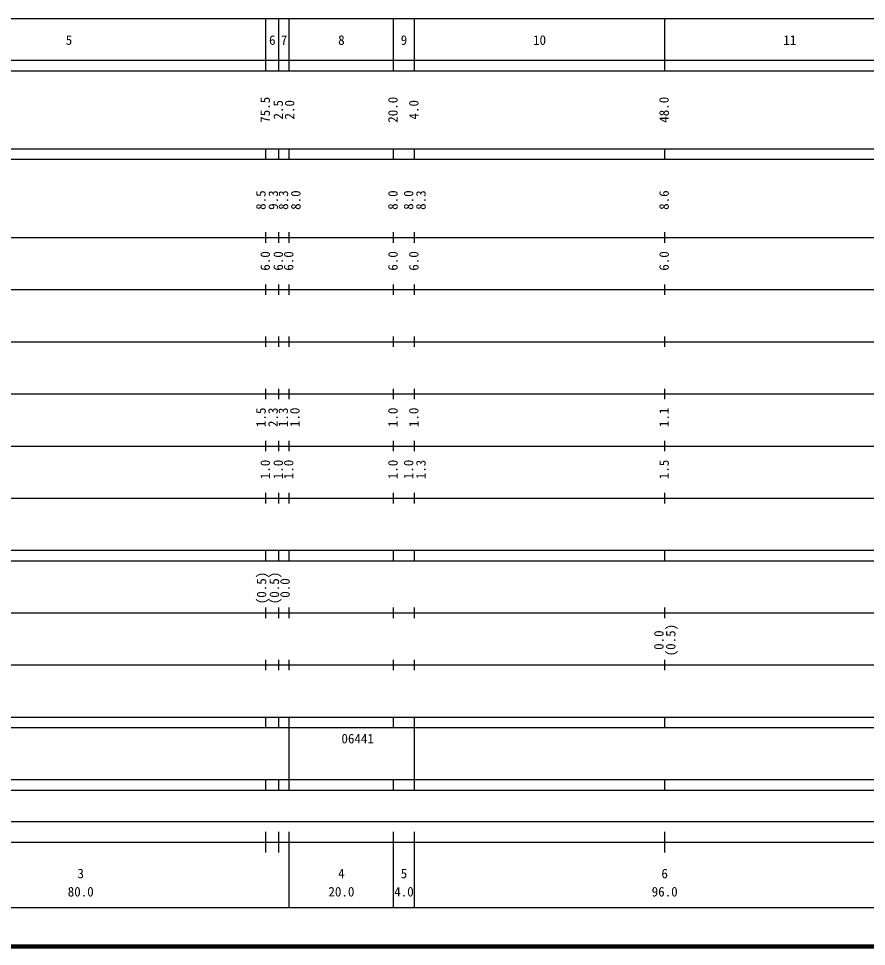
# Model space of a CAD drawing. Units: millimetres on the paper, enlarged 1000 times. Extents: x 40000 to 680000, y 20000 to 380000.
# Drawn here: x 296082 to 458698, y 20000 to 198000 of the extents above; entities that cross this region are included whole.
import ezdxf
from ezdxf.enums import TextEntityAlignment as Align

# ---------------------------------------------------------------- set-up
doc = ezdxf.new("R2010")
doc.units = ezdxf.units.MM
doc.header["$LTSCALE"] = 1000
doc.layers.add('M-TTL', color=2, linetype='Continuous', lineweight=140)
doc.layers.add('M-TTL-BAND', color=7, linetype='Continuous', lineweight=25)
doc.styles.add('ＭＳ ゴシック', font='')
doc.styles.get('ＭＳ ゴシック').set_extended_font_data('MS Gothic')

msp = doc.modelspace()

# ---------------------------------------------------------------- linework, layer by layer
at = {"layer": 'M-TTL'}
msp.add_line((40000, 20000), (680000, 20000), dxfattribs=at)
at = {"layer": 'M-TTL-BAND'}
for p, q in [((68000, 198000), (579000, 198000)), ((343500, 188000), (343500, 198000)), ((346000, 188000), (346000, 198000)), ((348000, 188000), (348000, 198000)), ((368000, 188000), (368000, 198000)), ((372000, 188000), (372000, 198000)), ((420000, 188000), (420000, 198000)), ((40000, 190000), (579000, 190000)), ((40000, 188000), (579000, 188000)), ((40000, 173000), (579000, 173000)), ((343500, 171000), (343500, 173000)), ((346000, 171000), (346000, 173000)), ((348000, 171000), (348000, 173000)), ((368000, 171000), (368000, 173000)), ((372000, 171000), (372000, 173000)), ((420000, 171000), (420000, 173000)), ((40000, 171000), (579000, 171000)), ((343500, 155000), (343500, 157000)), ((346000, 155000), (346000, 157000)), ((348000, 155000), (348000, 157000)), ((368000, 155000), (368000, 157000)), ((372000, 155000), (372000, 157000)), ((420000, 155000), (420000, 157000)), ((40000, 156000), (579000, 156000)), ((46000, 146000), (579000, 146000)), ((343500, 145000), (343500, 147000)), ((346000, 145000), (346000, 147000)), ((348000, 145000), (348000, 147000)), ((368000, 145000), (368000, 147000)), ((372000, 145000), (372000, 147000)), ((420000, 145000), (420000, 147000)), ((52000, 136000), (579000, 136000)), ((343500, 135000), (343500, 137000)), ((346000, 135000), (346000, 137000)), ((348000, 135000), (348000, 137000)), ((368000, 135000), (368000, 137000)), ((372000, 135000), (372000, 137000)), ((420000, 135000), (420000, 137000)), ((343500, 125000), (343500, 127000)), ((346000, 125000), (346000, 127000)), ((348000, 125000), (348000, 127000)), ((368000, 125000), (368000, 127000)), ((372000, 125000), (372000, 127000)), ((420000, 125000), (420000, 127000)), ((46000, 126000), (579000, 126000)), ((52000, 116000), (579000, 116000)), ((343500, 115000), (343500, 117000)), ((346000, 115000), (346000, 117000)), ((348000, 115000), (348000, 117000)), ((368000, 115000), (368000, 117000)), ((372000, 115000), (372000, 117000)), ((420000, 115000), (420000, 117000)), ((343500, 105000), (343500, 107000)), ((346000, 105000), (346000, 107000)), ((348000, 105000), (348000, 107000)), ((368000, 105000), (368000, 107000)), ((372000, 105000), (372000, 107000)), ((420000, 105000), (420000, 107000)), ((46000, 106000), (579000, 106000)), ((40000, 96000), (579000, 96000)), ((343500, 94000), (343500, 96000)), ((346000, 94000), (346000, 96000)), ((348000, 94000), (348000, 96000)), ((368000, 94000), (368000, 96000)), ((372000, 94000), (372000, 96000)), ((420000, 94000), (420000, 96000)), ((40000, 94000), (579000, 94000)), ((49000, 84000), (579000, 84000)), ((343500, 83000), (343500, 85000)), ((346000, 83000), (346000, 85000)), ((348000, 83000), (348000, 85000)), ((368000, 83000), (368000, 85000)), ((372000, 83000), (372000, 85000)), ((420000, 83000), (420000, 85000)), ((343500, 73000), (343500, 75000)), ((346000, 73000), (346000, 75000)), ((348000, 73000), (348000, 75000)), ((368000, 73000), (368000, 75000)), ((372000, 73000), (372000, 75000)), ((420000, 73000), (420000, 75000)), ((40000, 74000), (579000, 74000)), ((40000, 64000), (579000, 64000)), ((343500, 62000), (343500, 64000)), ((346000, 62000), (346000, 64000)), ((348000, 62000), (348000, 64000)), ((368000, 62000), (368000, 64000)), ((372000, 62000), (372000, 64000)), ((420000, 62000), (420000, 64000)), ((40000, 62000), (579000, 62000)), ((348000, 52000), (348000, 62000)), ((372000, 52000), (372000, 62000)), ((40000, 52000), (579000, 52000)), ((343500, 50000), (343500, 52000)), ((346000, 50000), (346000, 52000)), ((348000, 50000), (348000, 52000)), ((368000, 50000), (368000, 52000)), ((372000, 50000), (372000, 52000)), ((420000, 50000), (420000, 52000)), ((40000, 50000), (579000, 50000)), ((71000, 44000), (543000, 44000)), ((343500, 38000), (343500, 42000)), ((346000, 38000), (346000, 42000)), ((348000, 27500), (348000, 42000)), ((368000, 27500), (368000, 42000)), ((372000, 27500), (372000, 42000)), ((420000, 38000), (420000, 42000)), ((40000, 40000), (579000, 40000)), ((68000, 27500), (579000, 27500))]:
    msp.add_line(p, q, dxfattribs=at)

# ---------------------------------------------------------------- texts
at = {"layer": 'M-TTL-BAND', "style": 'ＭＳ ゴシック'}
for s, p in [('5', (305750, 192405)), ('6', (344750, 192405)), ('7', (347000, 192405)), ('8', (358000, 192405)), ('9', (370000, 192405)), ('10', (396000, 192405)), ('11', (444000, 192405)), ('3', (308000, 32523)), ('4', (358000, 32523)), ('5', (370000, 32523)), ('6', (420000, 32523)), ('80.0', (308000, 29033)), ('20.0', (358000, 29033)), ('4.0', (370000, 29033)), ('96.0', (420000, 29033))]:
    msp.add_text(s, height=1833, dxfattribs=at).set_placement(p, align=Align.BOTTOM_CENTER)
for s, p in [('75.5', (344840, 180500)), ('2.5', (347340, 180500)), ('2.0', (349514, 180500)), ('20.0', (369340, 180500)), ('4.0', (373340, 180500)), ('48.0', (421340, 180500)), ('8.5', (344024, 163174)), ('9.3', (346393, 163174)), ('8.3', (348340, 163174)), ('8.0', (350710, 163174)), ('8.0', (369340, 163174)), ('8.0', (372340, 163174)), ('8.3', (374710, 163174)), ('8.6', (421340, 163174)), ('6.0', (344840, 151500)), ('6.0', (347340, 151500)), ('6.0', (349340, 151500)), ('6.0', (369340, 151500)), ('6.0', (373340, 151500)), ('6.0', (421340, 151500)), ('1.5', (344040, 121500)), ('2.3', (346346, 121500)), ('1.3', (348306, 121500)), ('1.0', (350526, 121500)), ('1.0', (369340, 121500)), ('1.0', (373340, 121500)), ('1.1', (421340, 121500)), ('1.0', (344840, 111500)), ('1.0', (347340, 111500)), ('1.0', (349340, 111500)), ('1.0', (369340, 111500)), ('1.0', (372340, 111500)), ('1.3', (374710, 111500)), ('1.5', (421340, 111500)), ('(0.5)', (344145, 88764)), ('(0.5)', (346597, 88764)), ('0.0', (348642, 88764)), ('0.0', (420340, 78764)), ('(0.5)', (422617, 78764))]:
    msp.add_text(s, height=1833, rotation=90, dxfattribs=at).set_placement(p, align=Align.BOTTOM_CENTER)
msp.add_text('06441', height=1833, dxfattribs=at).set_placement((358007, 58405), align=Align.BOTTOM_LEFT)

doc.saveas('drawing.dxf')
